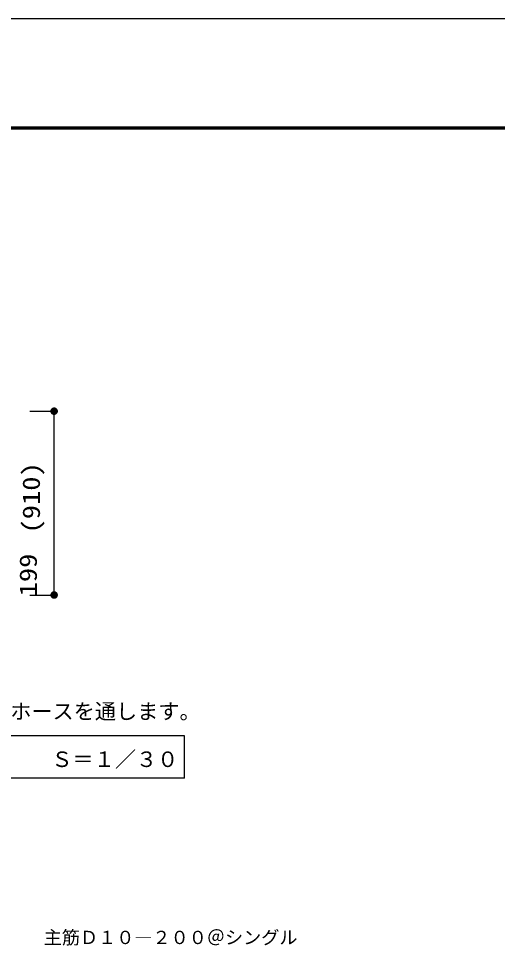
# Model space of a CAD drawing. Units: millimetres, scale not verified. Extents: x -22761 to 8910, y -6308 to 6308.
# Drawn here: x 1623 to 3999, y 1690 to 6308 of the extents above; entities that cross this region are included whole.
import ezdxf
from ezdxf.enums import TextEntityAlignment as Align

# ---------------------------------------------------------------- set-up
doc = ezdxf.new("R2010")
doc.units = ezdxf.units.MM
doc.header["$LTSCALE"] = 30
for name, color, linetype, lineweight in [('0-3_機器', 3, 'Continuous', 25), ('0-4_製作', 5, 'Continuous', 25), ('0-F_00クル-フ-6寸法', 132, 'Continuous', 25), ('1-2_図面枠', 7, 'Continuous', 25), ('1-3_Axis_waku', 7, 'Continuous', 25)]:
    doc.layers.add(name, color=color, linetype=linetype, lineweight=lineweight)
doc.styles.add('ＭＳ ゴシック', font='')
doc.styles.get('ＭＳ ゴシック').set_extended_font_data('MS Gothic')

msp = doc.modelspace()

# ---------------------------------------------------------------- linework, layer by layer
at = {"layer": '0-3_機器'}
for p, q in [((2446.61, 2749.25), (-732.93, 2749.25)), ((2446.61, 2539.25), (2446.61, 2749.25)), ((2446.61, 2539.25), (-732.93, 2539.25))]:
    msp.add_line(p, q, dxfattribs=at)
at = {"layer": '0-F_00クル-フ-6寸法', "color": 4}
for p, q in [((1679.67, 4359.89), (1799.67, 4359.89)), ((1799.67, 3447.89), (1799.67, 4359.89)), ((1679.67, 3447.89), (1799.67, 3447.89))]:
    msp.add_line(p, q, dxfattribs=at)
at = {"layer": '0-F_00クル-フ-6寸法'}
for points in [[(1799.67, 4359.89), (1780.96, 4361.06), (1781.25, 4363.4)], [(1799.67, 4359.89), (1780.96, 4358.71), (1780.96, 4361.06)], [(1799.67, 4359.89), (1781.25, 4356.37), (1780.96, 4358.71)], [(1799.67, 4359.89), (1781.25, 4363.4), (1781.84, 4365.68)], [(1799.67, 4359.89), (1781.84, 4354.09), (1781.25, 4356.37)], [(1799.67, 4359.89), (1781.84, 4365.68), (1782.7, 4367.87)], [(1799.67, 4359.89), (1782.7, 4351.9), (1781.84, 4354.09)], [(1799.67, 4359.89), (1782.7, 4367.87), (1783.84, 4369.93)], [(1799.67, 4359.89), (1783.84, 4349.84), (1782.7, 4351.9)], [(1799.67, 4359.89), (1783.84, 4369.93), (1785.22, 4371.84)], [(1799.67, 4359.89), (1785.22, 4347.93), (1783.84, 4349.84)], [(1799.67, 4359.89), (1785.22, 4371.84), (1786.83, 4373.55)], [(1799.67, 4359.89), (1786.83, 4346.22), (1785.22, 4347.93)], [(1799.67, 4359.89), (1786.83, 4373.55), (1788.65, 4375.05)], [(1799.67, 4359.89), (1788.65, 4344.72), (1786.83, 4346.22)], [(1799.67, 4359.89), (1788.65, 4375.05), (1790.64, 4376.32)], [(1799.67, 4359.89), (1790.64, 4343.45), (1788.65, 4344.72)], [(1799.67, 4359.89), (1790.64, 4376.32), (1792.77, 4377.32)], [(1799.67, 4359.89), (1792.77, 4342.45), (1790.64, 4343.45)], [(1799.67, 4359.89), (1792.77, 4377.32), (1795.01, 4378.05)], [(1799.67, 4359.89), (1795.01, 4341.72), (1792.77, 4342.45)], [(1799.67, 4359.89), (1795.01, 4378.05), (1797.32, 4378.49)], [(1799.67, 4359.89), (1797.32, 4341.28), (1795.01, 4341.72)], [(1799.67, 4359.89), (1797.32, 4378.49), (1799.67, 4378.64)], [(1799.67, 4359.89), (1799.67, 4341.14), (1797.32, 4341.28)], [(1799.67, 4359.89), (1799.67, 4378.64), (1802.02, 4378.49)], [(1799.67, 4359.89), (1802.02, 4378.49), (1804.33, 4378.05)], [(1799.67, 4359.89), (1804.33, 4378.05), (1806.57, 4377.32)], [(1799.67, 4359.89), (1806.57, 4377.32), (1808.7, 4376.32)], [(1799.67, 4359.89), (1808.7, 4376.32), (1810.69, 4375.05)], [(1799.67, 4359.89), (1810.69, 4375.05), (1812.5, 4373.55)], [(1799.67, 4359.89), (1812.5, 4373.55), (1814.12, 4371.84)], [(1799.67, 4359.89), (1814.12, 4371.84), (1815.5, 4369.93)], [(1799.67, 4359.89), (1815.5, 4369.93), (1816.63, 4367.87)], [(1799.67, 4359.89), (1816.63, 4367.87), (1817.5, 4365.68)], [(1799.67, 4359.89), (1817.5, 4365.68), (1818.09, 4363.4)], [(1799.67, 4359.89), (1818.09, 4363.4), (1818.38, 4361.06)], [(1799.67, 4359.89), (1818.38, 4361.06), (1818.38, 4358.71)], [(1799.67, 4359.89), (1802.02, 4341.28), (1799.67, 4341.14)], [(1799.67, 4359.89), (1804.33, 4341.72), (1802.02, 4341.28)], [(1799.67, 4359.89), (1806.57, 4342.45), (1804.33, 4341.72)], [(1799.67, 4359.89), (1808.7, 4343.45), (1806.57, 4342.45)], [(1799.67, 4359.89), (1810.69, 4344.72), (1808.7, 4343.45)], [(1799.67, 4359.89), (1812.5, 4346.22), (1810.69, 4344.72)], [(1799.67, 4359.89), (1814.12, 4347.93), (1812.5, 4346.22)], [(1799.67, 4359.89), (1815.5, 4349.84), (1814.12, 4347.93)], [(1799.67, 4359.89), (1816.63, 4351.9), (1815.5, 4349.84)], [(1799.67, 4359.89), (1817.5, 4354.09), (1816.63, 4351.9)], [(1799.67, 4359.89), (1818.09, 4356.37), (1817.5, 4354.09)], [(1799.67, 4359.89), (1818.38, 4358.71), (1818.09, 4356.37)], [(1799.67, 3447.89), (1788.65, 3463.05), (1790.64, 3464.32)], [(1799.67, 3447.89), (1790.64, 3464.32), (1792.77, 3465.32)], [(1799.67, 3447.89), (1792.77, 3465.32), (1795.01, 3466.05)], [(1799.67, 3447.89), (1795.01, 3466.05), (1797.32, 3466.49)], [(1799.67, 3447.89), (1797.32, 3466.49), (1799.67, 3466.64)], [(1799.67, 3447.89), (1799.67, 3466.64), (1802.02, 3466.49)], [(1799.67, 3447.89), (1802.02, 3466.49), (1804.33, 3466.05)], [(1799.67, 3447.89), (1804.33, 3466.05), (1806.57, 3465.32)], [(1799.67, 3447.89), (1806.57, 3465.32), (1808.7, 3464.32)], [(1799.67, 3447.89), (1808.7, 3464.32), (1810.69, 3463.05)], [(1799.67, 3447.89), (1780.96, 3449.06), (1781.25, 3451.4)], [(1799.67, 3447.89), (1780.96, 3446.71), (1780.96, 3449.06)], [(1799.67, 3447.89), (1781.25, 3444.37), (1780.96, 3446.71)], [(1799.67, 3447.89), (1781.25, 3451.4), (1781.84, 3453.68)], [(1799.67, 3447.89), (1781.84, 3442.09), (1781.25, 3444.37)], [(1799.67, 3447.89), (1781.84, 3453.68), (1782.7, 3455.87)], [(1799.67, 3447.89), (1782.7, 3439.9), (1781.84, 3442.09)], [(1799.67, 3447.89), (1782.7, 3455.87), (1783.84, 3457.93)], [(1799.67, 3447.89), (1783.84, 3437.84), (1782.7, 3439.9)], [(1799.67, 3447.89), (1783.84, 3457.93), (1785.22, 3459.84)], [(1799.67, 3447.89), (1785.22, 3435.93), (1783.84, 3437.84)], [(1799.67, 3447.89), (1785.22, 3459.84), (1786.83, 3461.55)], [(1799.67, 3447.89), (1786.83, 3434.22), (1785.22, 3435.93)], [(1799.67, 3447.89), (1786.83, 3461.55), (1788.65, 3463.05)], [(1799.67, 3447.89), (1788.65, 3432.72), (1786.83, 3434.22)], [(1799.67, 3447.89), (1790.64, 3431.45), (1788.65, 3432.72)], [(1799.67, 3447.89), (1792.77, 3430.45), (1790.64, 3431.45)], [(1799.67, 3447.89), (1795.01, 3429.72), (1792.77, 3430.45)], [(1799.67, 3447.89), (1797.32, 3429.28), (1795.01, 3429.72)], [(1799.67, 3447.89), (1799.67, 3429.14), (1797.32, 3429.28)], [(1799.67, 3447.89), (1810.69, 3463.05), (1812.5, 3461.55)], [(1799.67, 3447.89), (1812.5, 3461.55), (1814.12, 3459.84)], [(1799.67, 3447.89), (1814.12, 3459.84), (1815.5, 3457.93)], [(1799.67, 3447.89), (1815.5, 3457.93), (1816.63, 3455.87)], [(1799.67, 3447.89), (1816.63, 3455.87), (1817.5, 3453.68)], [(1799.67, 3447.89), (1817.5, 3453.68), (1818.09, 3451.4)], [(1799.67, 3447.89), (1818.09, 3451.4), (1818.38, 3449.06)], [(1799.67, 3447.89), (1818.38, 3449.06), (1818.38, 3446.71)], [(1799.67, 3447.89), (1802.02, 3429.28), (1799.67, 3429.14)], [(1799.67, 3447.89), (1804.33, 3429.72), (1802.02, 3429.28)], [(1799.67, 3447.89), (1806.57, 3430.45), (1804.33, 3429.72)], [(1799.67, 3447.89), (1808.7, 3431.45), (1806.57, 3430.45)], [(1799.67, 3447.89), (1810.69, 3432.72), (1808.7, 3431.45)], [(1799.67, 3447.89), (1812.5, 3434.22), (1810.69, 3432.72)], [(1799.67, 3447.89), (1814.12, 3435.93), (1812.5, 3434.22)], [(1799.67, 3447.89), (1815.5, 3437.84), (1814.12, 3435.93)], [(1799.67, 3447.89), (1816.63, 3439.9), (1815.5, 3437.84)], [(1799.67, 3447.89), (1817.5, 3442.09), (1816.63, 3439.9)], [(1799.67, 3447.89), (1818.09, 3444.37), (1817.5, 3442.09)], [(1799.67, 3447.89), (1818.38, 3446.71), (1818.09, 3444.37)]]:
    msp.add_solid(points, dxfattribs=at)
at = {"layer": '1-2_図面枠'}
msp.add_lwpolyline([(-8910, -6307.5), (-8910, 6307.5), (8910, 6307.5), (8910, -6307.5)], close=True, dxfattribs=at)
at = {"layer": '1-3_Axis_waku'}
for p, q in [((-7778.4, 5769.9), (8408.4, 5769.9)), ((-7777.8, 5769.3), (8407.8, 5769.3)), ((-7777.2, 5768.7), (8407.2, 5768.7)), ((-7776.6, 5768.1), (8406.6, 5768.1)), ((-7776, 5767.5), (8406, 5767.5)), ((-7775.4, 5766.9), (8405.4, 5766.9)), ((-7774.8, 5766.3), (8404.8, 5766.3)), ((-7774.2, 5765.7), (8404.2, 5765.7)), ((-7773.6, 5765.1), (8403.6, 5765.1)), ((-7773, 5764.5), (8403, 5764.5)), ((-7772.4, 5763.9), (8402.4, 5763.9)), ((-7771.8, 5763.3), (8401.8, 5763.3)), ((-7771.2, 5762.7), (8401.2, 5762.7)), ((-7770.6, 5762.1), (8400.6, 5762.1)), ((-7770, 5761.5), (8400, 5761.5))]:
    msp.add_line(p, q, dxfattribs=at)

# ---------------------------------------------------------------- texts
at = {"layer": '0-3_機器', "color": 4, "style": 'ＭＳ ゴシック'}
for s, p in [('※PF22については、リン除去装置内部より付属のホースを通します。', (-727.68, 2809.21)), ('Ｓ＝１／３０', (1785.88, 2571.5))]:
    msp.add_text(s, height=76.98, dxfattribs=at).set_placement(p, align=Align.BOTTOM_LEFT)
at = {"layer": '0-4_製作', "color": 4, "style": 'ＭＳ ゴシック'}
msp.add_text('主筋Ｄ１０―２００＠シングル\u3000', height=65.98, dxfattribs=at).set_placement((1747.88, 1696.25), align=Align.BOTTOM_LEFT)
at = {"layer": '0-F_00クル-フ-6寸法', "color": 3, "style": 'ＭＳ ゴシック', "width": 1.2}
for s, p in [('(910)', (1755.25, 3753.03)), ('199', (1740.07, 3441.13))]:
    msp.add_text(s, height=86.66, rotation=90, dxfattribs=at).set_placement(p, align=Align.BOTTOM_LEFT)

doc.saveas('drawing.dxf')
